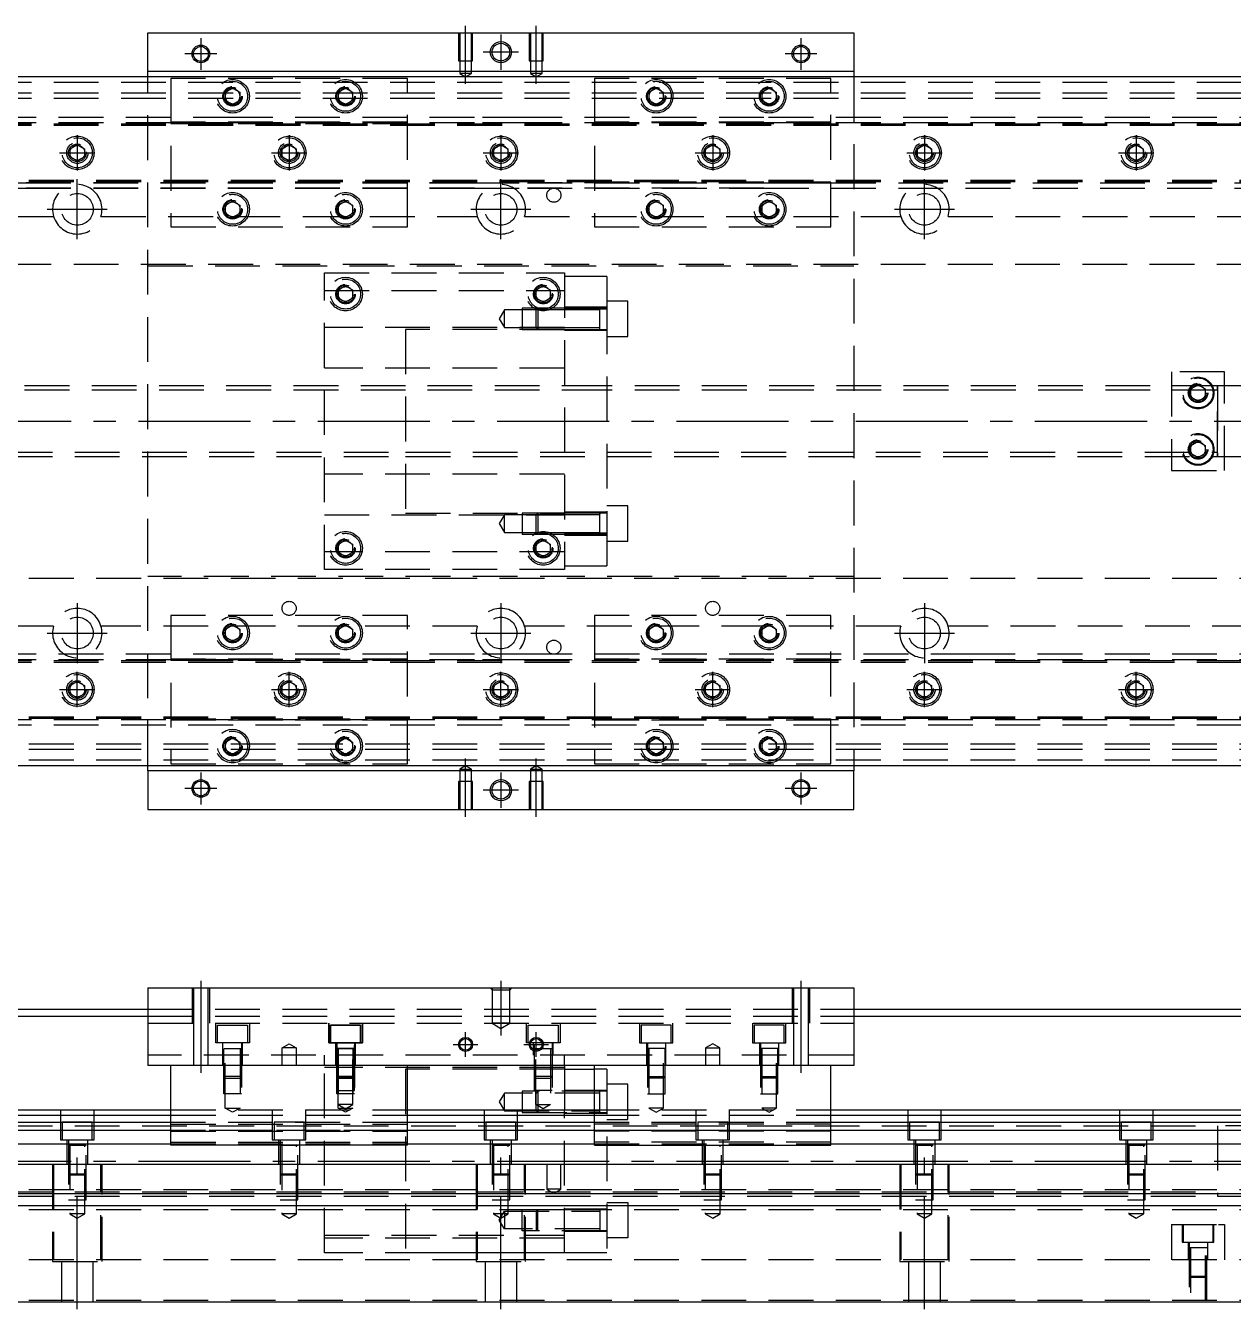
# Model space of a CAD drawing. Extents: x -29 to 759, y -289 to 112.
# Drawn here: x 142.4 to 484.5, y -251.5 to 112 of the extents above; entities that cross this region are included whole.
import ezdxf

# ---------------------------------------------------------------- set-up
doc = ezdxf.new("R2010")
doc.units = 0
doc.linetypes.add('CENTER', pattern=[50.8, 31.75, -6.35, 6.35, -6.35])
doc.linetypes.add('DASHED', pattern=[19.05, 12.7, -6.35])
doc.layers.get('0').update_dxf_attribs({"linetype": 'CONTINUOUS'})
doc.layers.add('CENTER', color=1, linetype='CENTER')

msp = doc.modelspace()

# ---------------------------------------------------------------- linework, layer by layer
at = {"color": 7, "linetype": 'CONTINUOUS'}
for p, q in [((177, 99), (177, 110)), ((177, 110), (377, 110)), ((377, 110), (377, 99)), ((377, 99), (177, 99)), ((177, 97.5), (177, 99)), ((377, 99), (377, 97.5)), ((551, 97.5), (3, 97.5)), ((3, -97.5), (551, -97.5)), ((177, -99), (177, -97.5)), ((377, -97.5), (377, -99)), ((177, -99), (177, -110)), ((377, -99), (177, -99)), ((377, -110), (377, -99)), ((177, -110), (377, -110)), ((177, -160.49), (177, -182.49)), ((177, -160.49), (377, -160.49)), ((377, -160.49), (377, -182.49)), ((3, -166.49), (177, -166.49)), ((377, -166.49), (551, -166.49)), ((11, -168.49), (177, -168.49)), ((377, -168.49), (543, -168.49)), ((377, -182.49), (177, -182.49)), ((183.5, -204.99), (183.5, -182.49)), ((250.5, -204.99), (250.5, -182.49)), ((295, -182.49), (295, -194.99)), ((295, -183.49), (303.5, -183.49)), ((303.5, -204.99), (303.5, -182.49)), ((370.5, -204.99), (370.5, -182.49)), ((17, -194.99), (183.5, -194.99)), ((250.5, -194.99), (303.5, -194.99)), ((370.5, -194.99), (537, -194.99)), ((17, -196.529608), (183.5, -196.529608)), ((183.5, -198.61154), (17, -198.61154)), ((250.5, -196.529608), (303.5, -196.529608)), ((303.5, -198.61154), (250.5, -198.61154)), ((370.5, -196.529608), (537, -196.529608)), ((537, -198.61154), (370.5, -198.61154)), ((183.5, -200.826666), (17, -200.826666)), ((303.5, -200.826666), (250.5, -200.826666)), ((537, -200.826666), (370.5, -200.826666)), ((17, -204.671934), (183.5, -204.671934)), ((250.5, -204.99), (183.5, -204.99)), ((250.5, -204.671934), (303.5, -204.671934)), ((303.5, -204.99), (370.5, -204.99)), ((370.5, -204.671934), (537, -204.671934)), ((537, -210.49), (17, -210.49)), ((537, -218.79), (17, -218.79)), ((537, -222.19), (17, -222.19)), ((537, -249.49), (17, -249.49))]:
    msp.add_line(p, q, dxfattribs=at)
at = {"color": 3, "linetype": 'DASHED'}
for p, q in [((265.000006, 110), (265.000006, 102)), ((265.35, 110), (265.35, 102)), ((268.65, 102), (268.65, 110)), ((268.999994, 102), (268.999994, 110)), ((285.000006, 110), (285.000006, 102)), ((285.35, 110), (285.35, 102)), ((288.65, 102), (288.65, 110)), ((288.999994, 102), (288.999994, 110)), ((265.000006, 102), (268.999994, 102)), ((265.35, 102), (265.35, 98.5)), ((268.65, 98.5), (268.65, 102)), ((285.000006, 102), (288.999994, 102)), ((285.35, 102), (285.35, 98.5)), ((288.65, 98.5), (288.65, 102)), ((268.65, 98.5), (265.35, 98.5)), ((265.35, 98.5), (267, 97.547372)), ((267, 97.547372), (268.65, 98.5)), ((288.65, 98.5), (285.35, 98.5)), ((285.35, 98.5), (287, 97.547372)), ((287, 97.547372), (288.65, 98.5)), ((17, 96), (537, 96)), ((177, -97.5), (177, 97.5)), ((250.5, 97), (183.5, 97)), ((183.5, 97), (183.5, 55)), ((250.5, 55), (250.5, 97)), ((370.5, 97), (303.5, 97)), ((303.5, 97), (303.5, 55)), ((370.5, 55), (370.5, 97)), ((377, 97.5), (377, -97.5)), ((17, 93), (537, 93)), ((17, 91.5), (537, 91.5)), ((198.5, 92), (198.512884, 92.253488)), ((199, 93.1547), (201, 94.309402)), ((199, 90.8453), (199, 93.1547)), ((201, 94.309402), (203, 93.1547)), ((203, 93.1547), (203, 90.8453)), ((230.5, 92), (230.518502, 92.303588)), ((231, 93.1547), (233, 94.309402)), ((231, 90.8453), (231, 93.1547)), ((233, 94.309402), (235, 93.1547)), ((235, 93.1547), (235, 90.8453)), ((319, 93.1547), (321, 94.309402)), ((319, 90.8453), (319, 93.1547)), ((321, 94.309402), (323, 93.1547)), ((323, 93.1547), (323, 90.8453)), ((323.483582, 92.286038), (323.5, 92)), ((351, 93.1547), (353, 94.309402)), ((351, 90.8453), (351, 93.1547)), ((353, 94.309402), (355, 93.1547)), ((355, 93.1547), (355, 90.8453)), ((355.483582, 92.286038), (355.5, 92)), ((201, 89.690598), (199, 90.8453)), ((203, 90.8453), (201, 89.690598)), ((233, 89.690598), (231, 90.8453)), ((235, 90.8453), (233, 89.690598)), ((321, 89.690598), (319, 90.8453)), ((323, 90.8453), (321, 89.690598)), ((353, 89.690598), (351, 90.8453)), ((355, 90.8453), (353, 89.690598)), ((202.5, 86), (17, 86)), ((202.5, 84.460392), (17, 84.460392)), ((17, 84.204452), (537, 84.204452)), ((17, 84.2), (537, 84.2)), ((17, 83.8), (537, 83.8)), ((250.5, 84.643014), (183.5, 84.643014)), ((183.5, 84.6), (250.5, 84.6)), ((183.5, 84.3), (250.5, 84.3)), ((269.5, 86), (202.5, 86)), ((269.5, 86), (202.5, 86)), ((269.5, 84.460392), (202.5, 84.460392)), ((269.5, 84.460392), (202.5, 84.460392)), ((284.5, 86), (269.5, 86)), ((284.5, 84.460392), (269.5, 84.460392)), ((351.5, 86), (284.5, 86)), ((351.5, 86), (284.5, 86)), ((351.5, 84.460392), (284.5, 84.460392)), ((351.5, 84.460392), (284.5, 84.460392)), ((370.5, 84.643014), (303.5, 84.643014)), ((303.5, 84.6), (370.5, 84.6)), ((303.5, 84.3), (370.5, 84.3)), ((537, 86), (351.5, 86)), ((537, 84.460392), (351.5, 84.460392)), ((155, 77.1547), (157, 78.309402)), ((155, 74.8453), (155, 77.1547)), ((157, 78.309402), (159, 77.1547)), ((159, 77.1547), (159, 74.8453)), ((215, 77.1547), (217, 78.309402)), ((215, 74.8453), (215, 77.1547)), ((217, 78.309402), (219, 77.1547)), ((219, 77.1547), (219, 74.8453)), ((275, 77.1547), (277, 78.309402)), ((275, 74.8453), (275, 77.1547)), ((277, 78.309402), (279, 77.1547)), ((279, 77.1547), (279, 74.8453)), ((335, 77.1547), (337, 78.309402)), ((335, 74.8453), (335, 77.1547)), ((337, 78.309402), (339, 77.1547)), ((339, 77.1547), (339, 74.8453)), ((395, 77.1547), (397, 78.309402)), ((395, 74.8453), (395, 77.1547)), ((397, 78.309402), (399, 77.1547)), ((399, 77.1547), (399, 74.8453)), ((455, 77.1547), (457, 78.309402)), ((455, 74.8453), (455, 77.1547)), ((457, 78.309402), (459, 77.1547)), ((459, 77.1547), (459, 74.8453)), ((157, 73.690598), (155, 74.8453)), ((159, 74.8453), (157, 73.690598)), ((159.483582, 76.286038), (159.5, 76)), ((217, 73.690598), (215, 74.8453)), ((219, 74.8453), (217, 73.690598)), ((219.483582, 76.286038), (219.5, 76)), ((277, 73.690598), (275, 74.8453)), ((279, 74.8453), (277, 73.690598)), ((279.483582, 76.286038), (279.5, 76)), ((334.5, 76), (334.512884, 76.253488)), ((337, 73.690598), (335, 74.8453)), ((339, 74.8453), (337, 73.690598)), ((394.5, 76), (394.512884, 76.253488)), ((397, 73.690598), (395, 74.8453)), ((399, 74.8453), (397, 73.690598)), ((457, 73.690598), (455, 74.8453)), ((459, 74.8453), (457, 73.690598)), ((459.483582, 76.286038), (459.5, 76)), ((537, 68.2), (17, 68.2)), ((537, 67.8), (17, 67.8)), ((537, 67.795548), (17, 67.795548)), ((17, 67.539608), (142.5, 67.539608)), ((17, 66), (142.5, 66)), ((269.5, 67.539608), (142.5, 67.539608)), ((142.5, 67.539608), (269.5, 67.539608)), ((269.5, 66), (142.5, 66)), ((142.5, 66), (269.5, 66)), ((250.5, 67.7), (183.5, 67.7)), ((250.5, 67.4), (183.5, 67.4)), ((250.5, 67.356986), (183.5, 67.356986)), ((269.5, 67.539608), (284.5, 67.539608)), ((269.5, 66), (284.5, 66)), ((351.5, 67.539608), (284.5, 67.539608)), ((284.5, 67.539608), (351.5, 67.539608)), ((351.5, 66), (284.5, 66)), ((284.5, 66), (351.5, 66)), ((370.5, 67.7), (303.5, 67.7)), ((370.5, 67.4), (303.5, 67.4)), ((370.5, 67.356986), (303.5, 67.356986)), ((351.5, 67.539608), (537, 67.539608)), ((351.5, 66), (537, 66)), ((199, 61.1547), (201, 62.309402)), ((201, 62.309402), (203, 61.1547)), ((231, 61.1547), (233, 62.309402)), ((233, 62.309402), (235, 61.1547)), ((319, 61.1547), (321, 62.309402)), ((321, 62.309402), (323, 61.1547)), ((351, 61.1547), (353, 62.309402)), ((353, 62.309402), (355, 61.1547)), ((199, 58.8453), (199, 61.1547)), ((201, 57.690598), (199, 58.8453)), ((203, 58.8453), (201, 57.690598)), ((203, 61.1547), (203, 58.8453)), ((203.483582, 60.286038), (203.5, 60)), ((231, 58.8453), (231, 61.1547)), ((233, 57.690598), (231, 58.8453)), ((235, 58.8453), (233, 57.690598)), ((235, 61.1547), (235, 58.8453)), ((235.483582, 60.286038), (235.5, 60)), ((319, 58.8453), (319, 61.1547)), ((321, 57.690598), (319, 58.8453)), ((323, 58.8453), (321, 57.690598)), ((323, 61.1547), (323, 58.8453)), ((323.483582, 60.286038), (323.5, 60)), ((351, 58.8453), (351, 61.1547)), ((353, 57.690598), (351, 58.8453)), ((355, 58.8453), (353, 57.690598)), ((355, 61.1547), (355, 58.8453)), ((355.483582, 60.286038), (355.5, 60)), ((43.708204, 58), (150.291796, 58)), ((163.708204, 58), (270.291796, 58)), ((183.5, 55), (250.5, 55)), ((283.708204, 58), (390.291796, 58)), ((303.5, 55), (370.5, 55)), ((403.708204, 58), (510.291796, 58)), ((22.640312, 44.5), (537, 44.5)), ((177, 44), (377, 44)), ((227, 42), (295, 42)), ((227, -42), (227, 42)), ((295, 42), (295, -42)), ((307, 41), (295, 41)), ((307, 41), (307, 31.701734)), ((227, 37), (295, 37)), ((231, 37.1547), (233, 38.309402)), ((231, 34.8453), (231, 37.1547)), ((233, 38.309402), (235, 37.1547)), ((235, 37.1547), (235, 34.8453)), ((287, 37.1547), (289, 38.309402)), ((287, 34.8453), (287, 37.1547)), ((289, 38.309402), (291, 37.1547)), ((291, 37.1547), (291, 34.8453)), ((230.5, 36), (230.512884, 36.253488)), ((233, 33.690598), (231, 34.8453)), ((235, 34.8453), (233, 33.690598)), ((289, 33.690598), (287, 34.8453)), ((291, 34.8453), (289, 33.690598)), ((291.483582, 36.286038), (291.5, 36)), ((313, 34.011852), (307, 34.011852)), ((313, 24.011852), (313, 34.011852)), ((278, 31.511852), (276.556624, 29.011852)), ((278, 26.511852), (278, 31.511852)), ((283, 31.511852), (278, 31.511852)), ((283, 32.011846), (283, 26.011856)), ((287.49998, 32.011846), (283, 32.011846)), ((286.99998, 31.511852), (283, 31.511852)), ((287.5, 32.011852), (287, 31.511852)), ((287, 26.511852), (287, 31.511852)), ((295, 31.511852), (287, 31.511852)), ((295, 31.511852), (287, 31.511852)), ((287.5, 32.011852), (287.5, 26.011852)), ((295, 32.011852), (287.5, 32.011852)), ((295, 32.011846), (287.5, 32.011846)), ((307, 32.261852), (295, 32.261852)), ((307, 31.701734), (295, 31.701734)), ((305.005, 32.011852), (295.00002, 32.011852)), ((305, 31.511852), (295.00002, 31.511852)), ((307, 32.011852), (304.995, 32.011852)), ((305, 26.011846), (305, 32.011856)), ((307, 31.701734), (307, -31.701734)), ((295, 26.5), (227, 26.5)), ((250, 26), (250, -26)), ((295, 26), (250, 26)), ((276.556624, 29.011852), (278, 26.511852)), ((278, 26.511852), (283, 26.511852)), ((283, 26.511852), (286.99998, 26.511852)), ((283, 26.011856), (287.49998, 26.011856)), ((287, 26.511852), (295, 26.511852)), ((287, 26.511852), (295, 26.511852)), ((287, 26.511852), (287.5, 26.011852)), ((287.5, 26.011856), (295, 26.011856)), ((287.5, 26.011852), (295, 26.011852)), ((295, 25.761852), (307, 25.761852)), ((295.00002, 26.511852), (305, 26.511852)), ((295.00002, 26.011852), (305.005, 26.011852)), ((304.995, 26.011852), (307, 26.011852)), ((307, 24.011852), (313, 24.011852)), ((295, 15), (227, 15)), ((482, 14), (467, 14)), ((467, 14), (467, -14)), ((482, -14), (482, 14)), ((249.99998, 10), (42, 10)), ((249.99998, 8.75), (42, 8.75)), ((307, 10), (250, 10)), ((307, 9.999994), (250, 9.999994)), ((307, 8.75), (250, 8.75)), ((307, 8.75), (250, 8.75)), ((480.005, 10), (307.00002, 10)), ((480, 8.75), (307.00002, 8.75)), ((472, 8), (472.018502, 8.303588)), ((472.5, 9.1547), (474.5, 10.309402)), ((472.5, 6.8453), (472.5, 9.1547)), ((474.5, 10.309402), (476.5, 9.1547)), ((476.5, 9.1547), (476.5, 6.8453)), ((489, 10), (479.995, 10)), ((480, 10.000006), (480, -10.000006)), ((480, 10.000006), (480, -10.000006)), ((480, -10), (480, 10)), ((480, 10), (480, 8.95213)), ((474.5, 5.690598), (472.5, 6.8453)), ((476.5, 6.8453), (474.5, 5.690598)), ((472.5, -6.8453), (474.5, -5.690598)), ((472.5, -9.1547), (472.5, -6.8453)), ((474.5, -5.690598), (476.5, -6.8453)), ((476.5, -6.8453), (476.5, -9.1547)), ((42, -8.75), (249.99998, -8.75)), ((42, -10), (249.99998, -10)), ((250, -8.75), (307, -8.75)), ((250, -8.75), (307, -8.75)), ((250, -9.999994), (307, -9.999994)), ((250, -10), (307, -10)), ((307.00002, -8.75), (480, -8.75)), ((307.00002, -10), (480.005, -10)), ((472, -8), (472.018502, -7.696412)), ((474.5, -10.309402), (472.5, -9.1547)), ((476.5, -9.1547), (474.5, -10.309402)), ((479.995, -10), (489, -10)), ((480, -8.95261), (480, -10)), ((467, -14), (482, -14)), ((295, -15), (227, -15)), ((313, -24.011852), (307, -24.011852)), ((313, -34.011852), (313, -24.011852)), ((227, -26.5), (295, -26.5)), ((250, -26), (295, -26)), ((278, -26.511852), (276.556624, -29.011852)), ((276.556624, -29.011852), (278, -31.511852)), ((278, -31.511852), (278, -26.511852)), ((283, -26.511852), (278, -26.511852)), ((283, -26.011856), (283, -32.011846)), ((287.49998, -26.011856), (283, -26.011856)), ((286.99998, -26.511852), (283, -26.511852)), ((287.5, -26.011852), (287, -26.511852)), ((287, -31.511852), (287, -26.511852)), ((295, -26.511852), (287, -26.511852)), ((295, -26.511852), (287, -26.511852)), ((287.5, -26.011852), (287.5, -32.011852)), ((295, -26.011852), (287.5, -26.011852)), ((295, -26.011856), (287.5, -26.011856)), ((307, -25.761852), (295, -25.761852)), ((305.005, -26.011852), (295.00002, -26.011852)), ((305, -26.511852), (295.00002, -26.511852)), ((307, -26.011852), (304.995, -26.011852)), ((305, -32.010828), (305, -26.011846)), ((305, -26.361648), (305, -26.011852)), ((305, -26.011852), (305, -26.361648)), ((305, -31.662054), (305, -26.361648)), ((278, -31.511852), (283, -31.511852)), ((283, -31.511852), (286.99998, -31.511852)), ((283, -32.011846), (287.49998, -32.011846)), ((287, -31.511852), (295, -31.511852)), ((287, -31.511852), (295, -31.511852)), ((287, -31.511852), (287.5, -32.011852)), ((287.5, -32.011846), (295, -32.011846)), ((287.5, -32.011852), (295, -32.011852)), ((307, -31.701734), (295, -31.701734)), ((307, -31.701734), (295, -31.701734)), ((295, -32.261852), (307, -32.261852)), ((295.00002, -31.511852), (305, -31.511852)), ((295.00002, -32.011852), (305.005, -32.011852)), ((304.995, -32.011852), (307, -32.011852)), ((305, -32.011852), (305, -31.662054)), ((305, -31.662054), (305, -32.011852)), ((305, -32.011856), (305, -32.010828)), ((307, -31.701734), (307, -41)), ((231, -34.8453), (233, -33.690598)), ((231, -37.1547), (231, -34.8453)), ((233, -33.690598), (235, -34.8453)), ((235, -34.8453), (235, -37.1547)), ((235.483582, -35.713962), (235.5, -36)), ((287, -34.8453), (289, -33.690598)), ((287, -37.1547), (287, -34.8453)), ((289, -33.690598), (291, -34.8453)), ((291, -34.8453), (291, -37.1547)), ((291.483582, -35.713962), (291.5, -36)), ((307, -34.011852), (313, -34.011852)), ((295, -37), (227, -37)), ((233, -38.309402), (231, -37.1547)), ((235, -37.1547), (233, -38.309402)), ((289, -38.309402), (287, -37.1547)), ((291, -37.1547), (289, -38.309402)), ((295, -42), (227, -42)), ((295, -41), (307, -41)), ((537, -44.5), (22.640312, -44.5)), ((377, -44), (177, -44)), ((150.291796, -58), (43.708204, -58)), ((270.291796, -58), (163.708204, -58)), ((183.5, -55), (183.5, -97)), ((250.5, -55), (183.5, -55)), ((199, -58.8453), (201, -57.690598)), ((201, -57.690598), (203, -58.8453)), ((231, -58.8453), (233, -57.690598)), ((233, -57.690598), (235, -58.8453)), ((250.5, -97), (250.5, -55)), ((390.291796, -58), (283.708204, -58)), ((370.5, -55), (303.5, -55)), ((303.5, -55), (303.5, -97)), ((319, -58.8453), (321, -57.690598)), ((321, -57.690598), (323, -58.8453)), ((351, -58.8453), (353, -57.690598)), ((353, -57.690598), (355, -58.8453)), ((370.5, -97), (370.5, -55)), ((510.291796, -58), (403.708204, -58)), ((198.5, -60), (198.512884, -59.746512)), ((199, -61.1547), (199, -58.8453)), ((201, -62.309402), (199, -61.1547)), ((203, -61.1547), (201, -62.309402)), ((203, -58.8453), (203, -61.1547)), ((231, -61.1547), (231, -58.8453)), ((233, -62.309402), (231, -61.1547)), ((235, -61.1547), (233, -62.309402)), ((235, -58.8453), (235, -61.1547)), ((235.483582, -59.713962), (235.5, -60)), ((319, -61.1547), (319, -58.8453)), ((321, -62.309402), (319, -61.1547)), ((323, -61.1547), (321, -62.309402)), ((323, -58.8453), (323, -61.1547)), ((323.483582, -59.713962), (323.5, -60)), ((350.5, -60), (350.512884, -59.746512)), ((351, -61.1547), (351, -58.8453)), ((353, -62.309402), (351, -61.1547)), ((355, -61.1547), (353, -62.309402)), ((355, -58.8453), (355, -61.1547)), ((202.5, -66), (17, -66)), ((202.5, -67.539608), (17, -67.539608)), ((17, -67.795548), (537, -67.795548)), ((17, -67.8), (537, -67.8)), ((17, -68.2), (537, -68.2)), ((250.5, -67.356986), (183.5, -67.356986)), ((183.5, -67.4), (250.5, -67.4)), ((183.5, -67.7), (250.5, -67.7)), ((269.5, -66), (202.5, -66)), ((269.5, -66), (202.5, -66)), ((269.5, -67.539608), (202.5, -67.539608)), ((269.5, -67.539608), (202.5, -67.539608)), ((284.5, -66), (269.5, -66)), ((284.5, -67.539608), (269.5, -67.539608)), ((411.5, -66), (284.5, -66)), ((411.5, -66), (284.5, -66)), ((411.5, -67.539608), (284.5, -67.539608)), ((411.5, -67.539608), (284.5, -67.539608)), ((370.5, -67.356986), (303.5, -67.356986)), ((303.5, -67.4), (370.5, -67.4)), ((303.5, -67.7), (370.5, -67.7)), ((537, -66), (411.5, -66)), ((537, -67.539608), (411.5, -67.539608)), ((154.5, -76), (154.512884, -75.746512)), ((155, -74.8453), (157, -73.690598)), ((155, -77.1547), (155, -74.8453)), ((157, -73.690598), (159, -74.8453)), ((159, -74.8453), (159, -77.1547)), ((215, -74.8453), (217, -73.690598)), ((215, -77.1547), (215, -74.8453)), ((217, -73.690598), (219, -74.8453)), ((219, -74.8453), (219, -77.1547)), ((219.483582, -75.713962), (219.5, -76)), ((274.5, -76), (274.518502, -75.696412)), ((275, -74.8453), (277, -73.690598)), ((275, -77.1547), (275, -74.8453)), ((277, -73.690598), (279, -74.8453)), ((279, -74.8453), (279, -77.1547)), ((335, -74.8453), (337, -73.690598)), ((335, -77.1547), (335, -74.8453)), ((337, -73.690598), (339, -74.8453)), ((339, -74.8453), (339, -77.1547)), ((339.483582, -75.713962), (339.5, -76)), ((395, -74.8453), (397, -73.690598)), ((395, -77.1547), (395, -74.8453)), ((397, -73.690598), (399, -74.8453)), ((399, -74.8453), (399, -77.1547)), ((399.483582, -75.713962), (399.5, -76)), ((454.5, -76), (454.518502, -75.696412)), ((455, -74.8453), (457, -73.690598)), ((455, -77.1547), (455, -74.8453)), ((457, -73.690598), (459, -74.8453)), ((459, -74.8453), (459, -77.1547)), ((157, -78.309402), (155, -77.1547)), ((159, -77.1547), (157, -78.309402)), ((217, -78.309402), (215, -77.1547)), ((219, -77.1547), (217, -78.309402)), ((277, -78.309402), (275, -77.1547)), ((279, -77.1547), (277, -78.309402)), ((337, -78.309402), (335, -77.1547)), ((339, -77.1547), (337, -78.309402)), ((397, -78.309402), (395, -77.1547)), ((399, -77.1547), (397, -78.309402)), ((457, -78.309402), (455, -77.1547)), ((459, -77.1547), (457, -78.309402)), ((537, -83.8), (17, -83.8)), ((537, -84.2), (17, -84.2)), ((537, -84.204452), (17, -84.204452)), ((17, -84.460392), (537, -84.460392)), ((17, -86), (537, -86)), ((183.5, -84.3), (250.5, -84.3)), ((183.5, -84.6), (250.5, -84.6)), ((250.5, -84.643014), (183.5, -84.643014)), ((303.5, -84.3), (370.5, -84.3)), ((303.5, -84.6), (370.5, -84.6)), ((370.5, -84.643014), (303.5, -84.643014)), ((199, -90.8453), (201, -89.690598)), ((199, -93.1547), (199, -90.8453)), ((201, -89.690598), (203, -90.8453)), ((203, -90.8453), (203, -93.1547)), ((231, -90.8453), (233, -89.690598)), ((231, -93.1547), (231, -90.8453)), ((233, -89.690598), (235, -90.8453)), ((235, -90.8453), (235, -93.1547)), ((319, -90.8453), (321, -89.690598)), ((319, -93.1547), (319, -90.8453)), ((321, -89.690598), (323, -90.8453)), ((323, -90.8453), (323, -93.1547)), ((351, -90.8453), (353, -89.690598)), ((351, -93.1547), (351, -90.8453)), ((353, -89.690598), (355, -90.8453)), ((355, -90.8453), (355, -93.1547)), ((537, -91.5), (17, -91.5)), ((537, -93), (17, -93)), ((201, -94.309402), (199, -93.1547)), ((203, -93.1547), (201, -94.309402)), ((203.483582, -91.713962), (203.5, -92)), ((233, -94.309402), (231, -93.1547)), ((235, -93.1547), (233, -94.309402)), ((235.483582, -91.713962), (235.5, -92)), ((318.5, -92), (318.518502, -91.696412)), ((321, -94.309402), (319, -93.1547)), ((323, -93.1547), (321, -94.309402)), ((350.5, -92), (350.512884, -91.746512)), ((353, -94.309402), (351, -93.1547)), ((355, -93.1547), (353, -94.309402)), ((537, -96), (17, -96)), ((183.5, -97), (250.5, -97)), ((267, -97.547372), (265.35, -98.5)), ((268.65, -98.5), (267, -97.547372)), ((287, -97.547372), (285.35, -98.5)), ((288.65, -98.5), (287, -97.547372)), ((303.5, -97), (370.5, -97)), ((265.35, -98.5), (267, -98.5)), ((265.35, -98.5), (265.35, -102)), ((267, -98.5), (268.65, -98.5)), ((268.65, -102), (268.65, -98.5)), ((285.35, -98.5), (287, -98.5)), ((285.35, -98.5), (285.35, -102)), ((287, -98.5), (288.65, -98.5)), ((288.65, -102), (288.65, -98.5)), ((268.999994, -102), (265.000006, -102)), ((265.000006, -102), (265.000006, -110)), ((265.35, -102), (265.35, -110)), ((268.65, -110), (268.65, -102)), ((268.999994, -110), (268.999994, -102)), ((288.999994, -102), (285.000006, -102)), ((285.000006, -102), (285.000006, -110)), ((285.35, -102), (285.35, -110)), ((288.65, -110), (288.65, -102)), ((288.999994, -110), (288.999994, -102)), ((189.500006, -160.49), (189.500006, -170.49)), ((189.9, -160.49), (189.9, -170.49)), ((194.1, -170.49), (194.1, -160.49)), ((194.499994, -170.49), (194.499994, -160.49)), ((274, -160.49), (274.5, -160.99)), ((274.5, -160.49), (274.5, -170.49)), ((274.5, -160.99), (279.5, -160.99)), ((279.5, -170.49), (279.5, -160.49)), ((280, -160.49), (279.5, -160.99)), ((359.500006, -160.49), (359.500006, -170.49)), ((359.9, -160.49), (359.9, -170.49)), ((364.1, -170.49), (364.1, -160.49)), ((364.499994, -170.49), (364.499994, -160.49)), ((177, -166.49), (377, -166.49)), ((177, -168.49), (377, -168.49)), ((177, -170.49), (377, -170.49)), ((189.9, -170.49), (189.9, -182.49)), ((194.1, -182.49), (194.1, -170.49)), ((196.25, -175.99), (196.25, -170.49)), ((205.75, -170.49), (205.75, -175.99)), ((228.25, -170.49), (228.25, -175.99)), ((228.25, -175.99), (228.25, -170.49)), ((237.75, -175.99), (237.75, -170.49)), ((237.75, -170.49), (237.75, -175.99)), ((279.5, -170.49), (274.5, -170.49)), ((274.5, -170.49), (277, -171.933376)), ((277, -171.933376), (279.5, -170.49)), ((284.25, -175.99), (284.25, -170.49)), ((293.75, -170.49), (293.75, -175.99)), ((316.25, -170.49), (316.25, -175.99)), ((325.75, -175.99), (325.75, -170.49)), ((348.25, -170.49), (348.25, -175.99)), ((357.75, -175.99), (357.75, -170.49)), ((359.9, -170.49), (359.9, -182.49)), ((364.1, -182.49), (364.1, -170.49)), ((196.75, -170.99), (205.25, -170.99)), ((196.75, -175.99), (196.75, -170.99)), ((205.25, -170.99), (205.25, -175.99)), ((237.25, -170.99), (228.75, -170.99)), ((228.75, -170.99), (228.75, -175.99)), ((228.75, -170.99), (237.25, -170.99)), ((228.75, -175.99), (228.75, -170.99)), ((237.25, -175.99), (237.25, -170.99)), ((237.25, -170.99), (237.25, -175.99)), ((284.75, -170.99), (293.25, -170.99)), ((284.75, -175.99), (284.75, -170.99)), ((293.25, -170.99), (293.25, -175.99)), ((325.25, -170.99), (316.75, -170.99)), ((316.75, -170.99), (316.75, -175.99)), ((325.25, -175.99), (325.25, -170.99)), ((357.25, -170.99), (348.75, -170.99)), ((348.75, -170.99), (348.75, -175.99)), ((357.25, -175.99), (357.25, -170.99)), ((205.75, -175.99), (196.25, -175.99)), ((198.25, -182.49), (198.25, -175.99)), ((198.499994, -177.59), (203.500006, -177.59)), ((198.500006, -190.49), (198.500006, -175.99)), ((198.9, -194.49), (198.9, -177.59)), ((203.1, -177.59), (203.1, -194.49)), ((203.499994, -175.99), (203.499994, -190.49)), ((203.75, -175.99), (203.75, -182.49)), ((215, -177.49), (217, -176.3353)), ((217, -177.49), (215, -177.49)), ((215, -182.49), (215, -177.49)), ((217, -176.3353), (219, -177.49)), ((219, -177.49), (217, -177.49)), ((219, -177.49), (219, -182.49)), ((228.25, -175.99), (237.75, -175.99)), ((237.75, -175.99), (228.25, -175.99)), ((230.25, -175.99), (230.25, -179.49)), ((230.25, -182.49), (230.25, -175.99)), ((235.500006, -177.59), (230.499994, -177.59)), ((235.500006, -177.59), (230.499994, -177.59)), ((230.499994, -177.59), (235.500006, -177.59)), ((230.500006, -175.99), (230.500006, -189.49)), ((230.500006, -190.49), (230.500006, -175.99)), ((230.9, -177.59), (230.9, -193.49)), ((230.9, -194.49), (230.9, -177.59)), ((235.1, -193.49), (235.1, -177.59)), ((235.1, -177.59), (235.1, -194.49)), ((235.499994, -189.49), (235.499994, -175.99)), ((235.499994, -175.99), (235.499994, -190.49)), ((235.75, -179.49), (235.75, -175.99)), ((235.75, -175.99), (235.75, -182.49)), ((293.75, -175.99), (284.25, -175.99)), ((286.25, -179.49), (286.25, -175.99)), ((286.499994, -177.59), (291.500006, -177.59)), ((286.499994, -177.59), (291.500006, -177.59)), ((286.500006, -189.49), (286.500006, -175.99)), ((286.9, -193.49), (286.9, -177.59)), ((291.1, -177.59), (291.1, -193.49)), ((291.499994, -175.99), (291.499994, -189.49)), ((291.75, -175.99), (291.75, -179.49)), ((316.25, -175.99), (325.75, -175.99)), ((318.25, -175.99), (318.25, -182.49)), ((323.500006, -177.59), (318.499994, -177.59)), ((318.500006, -175.99), (318.500006, -190.49)), ((318.9, -177.59), (318.9, -194.49)), ((323.1, -194.49), (323.1, -177.59)), ((323.499994, -190.49), (323.499994, -175.99)), ((323.75, -182.49), (323.75, -175.99)), ((337, -176.3353), (335, -177.49)), ((335, -177.49), (337, -177.49)), ((335, -177.49), (335, -182.49)), ((339, -177.49), (337, -176.3353)), ((337, -177.49), (339, -177.49)), ((339, -182.49), (339, -177.49)), ((348.25, -175.99), (357.75, -175.99)), ((350.25, -175.99), (350.25, -182.49)), ((355.500006, -177.59), (350.499994, -177.59)), ((350.500006, -175.99), (350.500006, -190.49)), ((350.9, -177.59), (350.9, -194.49)), ((355.1, -194.49), (355.1, -177.59)), ((355.499994, -190.49), (355.499994, -175.99)), ((355.75, -182.49), (355.75, -175.99)), ((377, -179.49), (177, -179.49)), ((227, -182.49), (227, -179.49)), ((295, -182.49), (295, -179.49)), ((227, -235.49), (227, -182.49)), ((295, -182.99), (227, -182.99)), ((250, -183.49), (250, -235.49)), ((295, -183.49), (250, -183.49)), ((307, -183.49), (303.5, -183.49)), ((307, -183.49), (307, -235.49)), ((203.5, -185.59), (198.5, -185.59)), ((198.9, -185.99), (198.5, -185.59)), ((198.9, -185.99), (203.1, -185.99)), ((203.5, -185.59), (203.1, -185.99)), ((230.5, -185.59), (235.5, -185.59)), ((230.5, -185.59), (230.9, -185.99)), ((235.5, -185.59), (230.5, -185.59)), ((230.9, -185.99), (230.5, -185.59)), ((235.1, -185.99), (230.9, -185.99)), ((230.9, -185.99), (235.1, -185.99)), ((235.1, -185.99), (235.5, -185.59)), ((235.5, -185.59), (235.1, -185.99)), ((291.5, -185.59), (286.5, -185.59)), ((286.9, -185.99), (286.5, -185.59)), ((286.9, -185.99), (291.1, -185.99)), ((291.5, -185.59), (291.1, -185.99)), ((313, -187.74), (307, -187.74)), ((313, -197.74), (313, -187.74)), ((318.5, -185.59), (323.5, -185.59)), ((318.5, -185.59), (318.9, -185.99)), ((323.1, -185.99), (318.9, -185.99)), ((323.1, -185.99), (323.5, -185.59)), ((350.5, -185.59), (355.5, -185.59)), ((350.5, -185.59), (350.9, -185.99)), ((355.1, -185.99), (350.9, -185.99)), ((355.1, -185.99), (355.5, -185.59)), ((203.499994, -190.49), (198.500006, -190.49)), ((230.500006, -189.49), (235.499994, -189.49)), ((235.499994, -190.49), (230.500006, -190.49)), ((278, -190.24), (276.556624, -192.74)), ((278, -195.24), (278, -190.24)), ((305, -190.24), (278, -190.24)), ((283, -189.740006), (283, -195.739994)), ((307, -189.740006), (283, -189.740006)), ((291.499994, -189.49), (286.500006, -189.49)), ((287.5, -189.74), (287, -190.24)), ((287, -195.24), (287, -190.24)), ((287.5, -189.74), (287.5, -195.74)), ((307, -189.49), (295, -189.49)), ((305, -195.740006), (305, -189.739994)), ((318.500006, -190.49), (323.499994, -190.49)), ((350.500006, -190.49), (355.499994, -190.49)), ((152.25, -194.99), (152.25, -203.49)), ((161.75, -203.49), (161.75, -194.99)), ((183.5, -194.99), (250.5, -194.99)), ((198.9, -194.49), (203.1, -194.49)), ((201, -195.702436), (198.9, -194.49)), ((203.1, -194.49), (201, -195.702436)), ((212.25, -194.99), (212.25, -203.49)), ((221.75, -203.49), (221.75, -194.99)), ((235.1, -193.49), (230.9, -193.49)), ((230.9, -193.49), (233, -194.702436)), ((230.9, -194.49), (235.1, -194.49)), ((233, -195.702436), (230.9, -194.49)), ((233, -194.702436), (235.1, -193.49)), ((235.1, -194.49), (233, -195.702436)), ((272.25, -194.99), (272.25, -203.49)), ((276.556624, -192.74), (278, -195.24)), ((278, -195.24), (305, -195.24)), ((281.75, -203.49), (281.75, -194.99)), ((283, -195.739994), (307, -195.739994)), ((286.9, -193.49), (291.1, -193.49)), ((289, -194.702436), (286.9, -193.49)), ((287, -195.24), (287.5, -195.74)), ((291.1, -193.49), (289, -194.702436)), ((295, -235.49), (295, -194.99)), ((295, -195.99), (307, -195.99)), ((303.5, -194.99), (370.5, -194.99)), ((323.1, -194.49), (318.9, -194.49)), ((318.9, -194.49), (321, -195.702436)), ((321, -195.702436), (323.1, -194.49)), ((332.25, -194.99), (332.25, -203.49)), ((341.75, -203.49), (341.75, -194.99)), ((355.1, -194.49), (350.9, -194.49)), ((350.9, -194.49), (353, -195.702436)), ((353, -195.702436), (355.1, -194.49)), ((392.25, -194.99), (392.25, -203.49)), ((401.75, -203.49), (401.75, -194.99)), ((452.25, -194.99), (452.25, -203.49)), ((461.75, -203.49), (461.75, -194.99)), ((42, -199.489994), (480, -199.489994)), ((161.25, -198.49), (152.75, -198.49)), ((152.75, -198.49), (152.75, -203.49)), ((161.25, -203.49), (161.25, -198.49)), ((183.5, -196.529608), (250.5, -196.529608)), ((250.5, -198.61154), (183.5, -198.61154)), ((183.5, -199.01668), (250.5, -199.01668)), ((221.25, -198.49), (212.75, -198.49)), ((212.75, -198.49), (212.75, -203.49)), ((221.25, -203.49), (221.25, -198.49)), ((281.25, -198.49), (272.75, -198.49)), ((272.75, -198.49), (272.75, -203.49)), ((281.25, -203.49), (281.25, -198.49)), ((303.5, -196.529608), (370.5, -196.529608)), ((370.5, -198.61154), (303.5, -198.61154)), ((370.5, -199.01668), (303.5, -199.01668)), ((307, -197.74), (313, -197.74)), ((341.25, -198.49), (332.75, -198.49)), ((332.75, -198.49), (332.75, -203.49)), ((341.25, -203.49), (341.25, -198.49)), ((401.25, -198.49), (392.75, -198.49)), ((392.75, -198.49), (392.75, -203.49)), ((401.25, -203.49), (401.25, -198.49)), ((461.25, -198.49), (452.75, -198.49)), ((452.75, -198.49), (452.75, -203.49)), ((461.25, -203.49), (461.25, -198.49)), ((480, -199.49), (479.995, -199.49)), ((480, -199.489994), (480, -219.49)), ((495, -199.49), (480, -199.49)), ((480.005, -199.49), (480, -199.49)), ((480, -199.490502), (480, -199.49)), ((42, -200.739994), (480, -200.739994)), ((152.25, -203.49), (161.75, -203.49)), ((154, -203.49), (154, -210.49)), ((154.500006, -203.49), (154.500006, -220.49)), ((159.499994, -220.49), (159.499994, -203.49)), ((160, -210.49), (160, -203.49)), ((250.5, -200.826666), (183.5, -200.826666)), ((183.5, -201.07), (250.5, -201.07)), ((212.25, -203.49), (221.75, -203.49)), ((214, -203.49), (214, -210.49)), ((214.500006, -203.49), (214.500006, -220.49)), ((219.499994, -220.49), (219.499994, -203.49)), ((220, -210.49), (220, -203.49)), ((272.25, -203.49), (281.75, -203.49)), ((274, -203.49), (274, -210.49)), ((274.500006, -203.49), (274.500006, -220.49)), ((279.499994, -220.49), (279.499994, -203.49)), ((280, -210.49), (280, -203.49)), ((370.5, -200.826666), (303.5, -200.826666)), ((370.5, -201.07), (303.5, -201.07)), ((332.25, -203.49), (341.75, -203.49)), ((334, -203.49), (334, -210.49)), ((334.500006, -203.49), (334.500006, -220.49)), ((339.499994, -220.49), (339.499994, -203.49)), ((340, -210.49), (340, -203.49)), ((392.25, -203.49), (401.75, -203.49)), ((394, -203.49), (394, -210.49)), ((394.500006, -203.49), (394.500006, -220.49)), ((399.499994, -220.49), (399.499994, -203.49)), ((400, -210.49), (400, -203.49)), ((452.25, -203.49), (461.75, -203.49)), ((454, -203.49), (454, -210.49)), ((454.500006, -203.49), (454.500006, -220.49)), ((459.499994, -220.49), (459.499994, -203.49)), ((460, -210.49), (460, -203.49)), ((159.500006, -205.09), (154.499994, -205.09)), ((154.9, -205.09), (154.9, -224.49)), ((159.1, -224.49), (159.1, -205.09)), ((183.5, -204.167372), (250.5, -204.167372)), ((183.5, -204.671934), (250.5, -204.671934)), ((219.500006, -205.09), (214.499994, -205.09)), ((214.9, -205.09), (214.9, -224.49)), ((219.1, -224.49), (219.1, -205.09)), ((279.500006, -205.09), (274.499994, -205.09)), ((274.9, -205.09), (274.9, -224.49)), ((279.1, -224.49), (279.1, -205.09)), ((370.5, -204.167372), (303.5, -204.167372)), ((303.5, -204.671934), (370.5, -204.671934)), ((339.500006, -205.09), (334.499994, -205.09)), ((334.9, -205.09), (334.9, -224.49)), ((339.1, -224.49), (339.1, -205.09)), ((399.500006, -205.09), (394.499994, -205.09)), ((394.9, -205.09), (394.9, -224.49)), ((399.1, -224.49), (399.1, -205.09)), ((459.500006, -205.09), (454.499994, -205.09)), ((454.9, -205.09), (454.9, -224.49)), ((459.1, -224.49), (459.1, -205.09)), ((150, -210.49), (150, -237.99)), ((150.291796, -210.49), (150.291796, -237.49)), ((163.708204, -237.49), (163.708204, -210.49)), ((164, -237.99), (164, -210.49)), ((270, -210.49), (270, -237.99)), ((270.291796, -210.49), (270.291796, -237.49)), ((283.708204, -237.49), (283.708204, -210.49)), ((284, -237.99), (284, -210.49)), ((290, -210.49), (290, -217.49)), ((294, -217.49), (294, -210.49)), ((390, -210.49), (390, -237.99)), ((390.291796, -210.49), (390.291796, -237.49)), ((403.708204, -237.49), (403.708204, -210.49)), ((404, -237.99), (404, -210.49)), ((154.5, -213.09), (159.5, -213.09)), ((154.5, -213.09), (154.9, -213.49)), ((159.1, -213.49), (154.9, -213.49)), ((159.1, -213.49), (159.5, -213.09)), ((214.5, -213.09), (219.5, -213.09)), ((214.5, -213.09), (214.9, -213.49)), ((219.1, -213.49), (214.9, -213.49)), ((219.1, -213.49), (219.5, -213.09)), ((274.5, -213.09), (279.5, -213.09)), ((274.5, -213.09), (274.9, -213.49)), ((279.1, -213.49), (274.9, -213.49)), ((279.1, -213.49), (279.5, -213.09)), ((334.5, -213.09), (339.5, -213.09)), ((334.5, -213.09), (334.9, -213.49)), ((339.1, -213.49), (334.9, -213.49)), ((339.1, -213.49), (339.5, -213.09)), ((394.5, -213.09), (399.5, -213.09)), ((394.5, -213.09), (394.9, -213.49)), ((399.1, -213.49), (394.9, -213.49)), ((399.1, -213.49), (399.5, -213.09)), ((454.5, -213.09), (459.5, -213.09)), ((454.5, -213.09), (454.9, -213.49)), ((459.1, -213.49), (454.9, -213.49)), ((459.1, -213.49), (459.5, -213.09)), ((537, -217.64), (17, -217.64)), ((294, -217.49), (290, -217.49)), ((290, -217.49), (292, -218.6447)), ((292, -218.6447), (294, -217.49)), ((42, -218.24), (480, -218.24)), ((42, -219.49), (480, -219.49)), ((154.500006, -220.49), (159.499994, -220.49)), ((214.500006, -220.49), (219.499994, -220.49)), ((274.500006, -220.49), (279.499994, -220.49)), ((307, -221.24), (313, -221.24)), ((313, -221.24), (313, -231.24)), ((334.500006, -220.49), (339.499994, -220.49)), ((394.500006, -220.49), (399.499994, -220.49)), ((454.500006, -220.49), (459.499994, -220.49)), ((479.995, -219.49), (480, -219.49)), ((480, -219.49), (480.291796, -219.49)), ((480, -219.49), (480.005, -219.49)), ((480.291796, -219.49), (495, -219.49)), ((537, -223.34), (17, -223.34)), ((159.1, -224.49), (154.9, -224.49)), ((154.9, -224.49), (157, -225.702436)), ((157, -225.702436), (159.1, -224.49)), ((219.1, -224.49), (214.9, -224.49)), ((214.9, -224.49), (217, -225.702436)), ((217, -225.702436), (219.1, -224.49)), ((279.1, -224.49), (274.9, -224.49)), ((274.9, -224.49), (277, -225.702436)), ((276.556624, -226.24), (278, -223.74)), ((277, -225.702436), (279.1, -224.49)), ((278, -223.74), (278, -228.74)), ((278, -223.74), (305, -223.74)), ((283, -229.239994), (283, -223.240006)), ((283, -223.240006), (307, -223.240006)), ((287, -223.74), (287.5, -223.24)), ((287, -223.74), (287, -228.74)), ((287.5, -229.24), (287.5, -223.24)), ((295, -222.99), (307, -222.99)), ((305, -223.239994), (305, -229.240006)), ((339.1, -224.49), (334.9, -224.49)), ((334.9, -224.49), (337, -225.702436)), ((337, -225.702436), (339.1, -224.49)), ((399.1, -224.49), (394.9, -224.49)), ((394.9, -224.49), (397, -225.702436)), ((397, -225.702436), (399.1, -224.49)), ((459.1, -224.49), (454.9, -224.49)), ((454.9, -224.49), (457, -225.702436)), ((457, -225.702436), (459.1, -224.49)), ((278, -228.74), (276.556624, -226.24)), ((305, -228.74), (278, -228.74)), ((287.5, -229.24), (287, -228.74)), ((467, -227.49), (467, -237.49)), ((467, -227.49), (480.291796, -227.49)), ((470, -227.49), (470, -232.49)), ((470.25, -227.49), (470.25, -232.49)), ((478.75, -232.49), (478.75, -227.49)), ((479, -232.49), (479, -227.49)), ((480.291796, -227.49), (482, -227.49)), ((482, -227.49), (482, -237.49)), ((227, -230.49), (295, -230.49)), ((295, -231.336052), (227, -231.336052)), ((307, -229.239994), (283, -229.239994)), ((307, -229.49), (295, -229.49)), ((313, -231.24), (307, -231.24)), ((470, -232.49), (479, -232.49)), ((471.75, -232.49), (471.75, -237.49)), ((472.000006, -232.49), (472.000006, -248.99)), ((476.999994, -248.99), (476.999994, -232.49)), ((477.25, -237.49), (477.25, -232.49)), ((295, -235.49), (227, -235.49)), ((307, -235.49), (250, -235.49)), ((477.000006, -234.09), (471.999994, -234.09)), ((472.4, -234.09), (472.4, -248.99)), ((476.6, -248.99), (476.6, -234.09)), ((537, -237.49), (17, -237.49)), ((150, -237.99), (164, -237.99)), ((152.5, -237.99), (152.5, -249.49)), ((161.5, -249.49), (161.5, -237.99)), ((270, -237.99), (284, -237.99)), ((272.5, -237.99), (272.5, -249.49)), ((281.5, -249.49), (281.5, -237.99)), ((390, -237.99), (404, -237.99)), ((392.5, -237.99), (392.5, -249.49)), ((401.5, -249.49), (401.5, -237.99)), ((472, -242.09), (477, -242.09)), ((472, -242.09), (472.4, -242.49)), ((476.6, -242.49), (472.4, -242.49)), ((476.6, -242.49), (477, -242.09)), ((537, -248.99), (17, -248.99))]:
    msp.add_line(p, q, dxfattribs=at)
at = {"color": 3, "linetype": 'CONTINUOUS'}
for centre, radius in [((192, 104), 2.5), ((362, 104), 2.5), ((192, -104), 2.5), ((362, -104), 2.5), ((267, -176.49), 2), ((287, -176.49), 2)]:
    msp.add_circle(centre, radius, dxfattribs=at)
at = {"color": 7, "linetype": 'CONTINUOUS'}
for centre, radius in [((192, 104), 2.1), ((277, 104.5), 3), ((277, 104.5), 2.5), ((362, 104), 2.1), ((277, -104.5), 3), ((192, -104), 2.1), ((277, -104.5), 2.5), ((362, -104), 2.1), ((267, -176.49), 1.65), ((287, -176.49), 1.65)]:
    msp.add_circle(centre, radius, dxfattribs=at)
at = {"color": 3, "linetype": 'DASHED'}
for centre, radius in [((201, 92), 4.75), ((201, 92), 4.25), ((201, 92), 2.75), ((233, 92), 4.75), ((233, 92), 4.25), ((233, 92), 2.75), ((321, 92), 4.75), ((321, 92), 4.25), ((321, 92), 2.75), ((353, 92), 4.75), ((353, 92), 4.25), ((353, 92), 2.75), ((201, 92), 2.5), ((233, 92), 2.5), ((321, 92), 2.5), ((353, 92), 2.5), ((157, 76), 4.75), ((157, 76), 4.25), ((217, 76), 4.75), ((217, 76), 4.25), ((277, 76), 4.75), ((277, 76), 4.25), ((337, 76), 4.75), ((337, 76), 4.25), ((397, 76), 4.75), ((397, 76), 4.25), ((457, 76), 4.75), ((457, 76), 4.25), ((157, 76), 3), ((157, 76), 2.5), ((157, 76), 2.1), ((217, 76), 3), ((217, 76), 2.5), ((217, 76), 2.1), ((277, 76), 3), ((277, 76), 2.5), ((277, 76), 2.1), ((337, 76), 3), ((337, 76), 2.5), ((337, 76), 2.1), ((397, 76), 3), ((397, 76), 2.5), ((397, 76), 2.1), ((457, 76), 3), ((457, 76), 2.5), ((457, 76), 2.1), ((292, 64), 2), ((157, 60), 4.5), ((201, 60), 4.75), ((201, 60), 4.25), ((201, 60), 2.75), ((201, 60), 2.5), ((201, 60), 2.1), ((233, 60), 4.75), ((233, 60), 4.25), ((233, 60), 2.75), ((233, 60), 2.5), ((233, 60), 2.1), ((277, 60), 4.5), ((321, 60), 4.75), ((321, 60), 4.25), ((321, 60), 2.75), ((321, 60), 2.5), ((321, 60), 2.1), ((353, 60), 4.75), ((353, 60), 4.25), ((353, 60), 2.75), ((353, 60), 2.5), ((353, 60), 2.1), ((397, 60), 4.5), ((233, 36), 4.75), ((233, 36), 4.25), ((289, 36), 4.75), ((289, 36), 4.25), ((233, 36), 2.75), ((233, 36), 2.5), ((233, 36), 2.1), ((289, 36), 2.75), ((289, 36), 2.5), ((289, 36), 2.1), ((474.5, 8), 4.5), ((474.5, 8), 4.25), ((474.5, 8), 2.75), ((474.5, 8), 2.5), ((474.5, 8), 2.1), ((474.5, -8), 4.5), ((474.5, -8), 4.25), ((474.5, -8), 2.75), ((474.5, -8), 2.5), ((474.5, -8), 2.1), ((233, -36), 4.75), ((233, -36), 4.25), ((289, -36), 4.75), ((289, -36), 4.25), ((233, -36), 2.75), ((233, -36), 2.5), ((233, -36), 2.1), ((289, -36), 2.75), ((289, -36), 2.5), ((289, -36), 2.1), ((217, -53), 2), ((337, -53), 2), ((157, -60), 4.5), ((201, -60), 4.75), ((201, -60), 4.25), ((201, -60), 2.75), ((201, -60), 2.5), ((201, -60), 2.1), ((233, -60), 4.75), ((233, -60), 4.25), ((233, -60), 2.75), ((233, -60), 2.5), ((233, -60), 2.1), ((277, -60), 4.5), ((321, -60), 4.75), ((321, -60), 4.25), ((321, -60), 2.75), ((321, -60), 2.5), ((321, -60), 2.1), ((353, -60), 4.75), ((353, -60), 4.25), ((353, -60), 2.75), ((353, -60), 2.5), ((353, -60), 2.1), ((397, -60), 4.5), ((292, -64), 2), ((157, -76), 4.75), ((157, -76), 4.25), ((217, -76), 4.75), ((217, -76), 4.25), ((277, -76), 4.75), ((277, -76), 4.25), ((337, -76), 4.75), ((337, -76), 4.25), ((397, -76), 4.75), ((397, -76), 4.25), ((457, -76), 4.75), ((457, -76), 4.25), ((157, -76), 3), ((157, -76), 2.5), ((157, -76), 2.1), ((217, -76), 3), ((217, -76), 2.5), ((217, -76), 2.1), ((277, -76), 3), ((277, -76), 2.5), ((277, -76), 2.1), ((337, -76), 3), ((337, -76), 2.5), ((337, -76), 2.1), ((397, -76), 3), ((397, -76), 2.5), ((397, -76), 2.1), ((457, -76), 3), ((457, -76), 2.5), ((457, -76), 2.1), ((201, -92), 4.75), ((201, -92), 4.25), ((201, -92), 2.75), ((201, -92), 2.5), ((233, -92), 4.75), ((233, -92), 4.25), ((233, -92), 2.75), ((233, -92), 2.5), ((321, -92), 4.75), ((321, -92), 4.25), ((321, -92), 2.75), ((321, -92), 2.5), ((353, -92), 4.75), ((353, -92), 4.25), ((353, -92), 2.75), ((353, -92), 2.5)]:
    msp.add_circle(centre, radius, dxfattribs=at)
for centre, radius, start, end in [((201, 92), 2.1, 162.24721, 180), ((201, 92), 2.1, 180, 197.75279), ((201, 92), 2.1, 137.75279, 162.24721), ((201, 92), 2.1, 197.75279, 222.24721), ((201, 92), 2.1, 102.24721, 137.75279), ((201, 92), 2.1, 77.75279, 102.24721), ((201, 92), 2.1, 42.24721, 77.75279), ((201, 92), 2.1, 17.75279, 42.24721), ((201, 92), 2.1, 317.75279, 342.24721), ((201, 92), 2.1, 342.24721, 17.75279), ((233, 92), 2.1, 162.24721, 180), ((233, 92), 2.1, 180, 197.75279), ((233, 92), 2.1, 137.75279, 162.24721), ((233, 92), 2.1, 197.75279, 222.24721), ((233, 92), 2.1, 102.24721, 137.75279), ((233, 92), 2.1, 77.75279, 102.24721), ((233, 92), 2.1, 42.24721, 77.75279), ((233, 92), 2.1, 17.75279, 42.24721), ((233, 92), 2.1, 317.75279, 342.24721), ((233, 92), 2.1, 342.24721, 17.75279), ((321, 92), 2.1, 162.24721, 180), ((321, 92), 2.1, 180, 197.75279), ((321, 92), 2.1, 137.75279, 162.24721), ((321, 92), 2.1, 197.75279, 222.24721), ((321, 92), 2.1, 102.24721, 137.75279), ((321, 92), 2.1, 77.75279, 102.24721), ((321, 92), 2.1, 42.24721, 77.75279), ((321, 92), 2.1, 17.75279, 42.24721), ((321, 92), 2.1, 317.75279, 342.24721), ((321, 92), 2.1, 342.24721, 17.75279), ((353, 92), 2.1, 162.24721, 180), ((353, 92), 2.1, 180, 197.75279), ((353, 92), 2.1, 137.75279, 162.24721), ((353, 92), 2.1, 197.75279, 222.24721), ((353, 92), 2.1, 102.24721, 137.75279), ((353, 92), 2.1, 77.75279, 102.24721), ((353, 92), 2.1, 42.24721, 77.75279), ((353, 92), 2.1, 17.75279, 42.24721), ((353, 92), 2.1, 317.75279, 342.24721), ((353, 92), 2.1, 342.24721, 17.75279), ((201, 92), 2.1, 222.24721, 257.75279), ((201, 92), 2.1, 257.75279, 282.24721), ((201, 92), 2.1, 282.24721, 317.75279), ((233, 92), 2.1, 222.24721, 257.75279), ((233, 92), 2.1, 257.75279, 282.24721), ((233, 92), 2.1, 282.24721, 317.75279), ((321, 92), 2.1, 222.24721, 257.75279), ((321, 92), 2.1, 257.75279, 282.24721), ((321, 92), 2.1, 282.24721, 317.75279), ((353, 92), 2.1, 222.24721, 257.75279), ((353, 92), 2.1, 257.75279, 282.24721), ((353, 92), 2.1, 282.24721, 317.75279), ((157, 60), 7, 343.39845, 196.60155), ((277, 60), 7, 343.39845, 196.60155), ((397, 60), 7, 343.39845, 196.60155), ((157, 60), 7, 196.60155, 343.39845), ((277, 60), 7, 196.60155, 343.39845), ((397, 60), 7, 196.60155, 343.39845), ((157, -60), 7, 16.60155, 163.39845), ((277, -60), 7, 16.60155, 163.39845), ((397, -60), 7, 16.60155, 163.39845), ((157, -60), 7, 163.39845, 16.60155), ((277, -60), 7, 163.39845, 16.60155), ((397, -60), 7, 163.39845, 16.60155), ((201, -92), 2.1, 137.75279, 162.24721), ((201, -92), 2.1, 102.24721, 137.75279), ((201, -92), 2.1, 77.75279, 102.24721), ((201, -92), 2.1, 42.24721, 77.75279), ((201, -92), 2.1, 17.75279, 42.24721), ((233, -92), 2.1, 137.75279, 162.24721), ((233, -92), 2.1, 102.24721, 137.75279), ((233, -92), 2.1, 77.75279, 102.24721), ((233, -92), 2.1, 42.24721, 77.75279), ((233, -92), 2.1, 17.75279, 42.24721), ((321, -92), 2.1, 137.75279, 162.24721), ((321, -92), 2.1, 102.24721, 137.75279), ((321, -92), 2.1, 77.75279, 102.24721), ((321, -92), 2.1, 42.24721, 77.75279), ((321, -92), 2.1, 17.75279, 42.24721), ((353, -92), 2.1, 137.75279, 162.24721), ((353, -92), 2.1, 102.24721, 137.75279), ((353, -92), 2.1, 77.75279, 102.24721), ((353, -92), 2.1, 42.24721, 77.75279), ((353, -92), 2.1, 17.75279, 42.24721), ((201, -92), 2.1, 162.24721, 180), ((201, -92), 2.1, 180, 197.75279), ((201, -92), 2.1, 197.75279, 222.24721), ((201, -92), 2.1, 222.24721, 257.75279), ((201, -92), 2.1, 257.75279, 282.24721), ((201, -92), 2.1, 282.24721, 317.75279), ((201, -92), 2.1, 317.75279, 342.24721), ((201, -92), 2.1, 342.24721, 17.75279), ((233, -92), 2.1, 162.24721, 180), ((233, -92), 2.1, 180, 197.75279), ((233, -92), 2.1, 197.75279, 222.24721), ((233, -92), 2.1, 222.24721, 257.75279), ((233, -92), 2.1, 257.75279, 282.24721), ((233, -92), 2.1, 282.24721, 317.75279), ((233, -92), 2.1, 317.75279, 342.24721), ((233, -92), 2.1, 342.24721, 17.75279), ((321, -92), 2.1, 162.24721, 180), ((321, -92), 2.1, 180, 197.75279), ((321, -92), 2.1, 197.75279, 222.24721), ((321, -92), 2.1, 222.24721, 257.75279), ((321, -92), 2.1, 257.75279, 282.24721), ((321, -92), 2.1, 282.24721, 317.75279), ((321, -92), 2.1, 317.75279, 342.24721), ((321, -92), 2.1, 342.24721, 17.75279), ((353, -92), 2.1, 162.24721, 180), ((353, -92), 2.1, 180, 197.75279), ((353, -92), 2.1, 197.75279, 222.24721), ((353, -92), 2.1, 222.24721, 257.75279), ((353, -92), 2.1, 257.75279, 282.24721), ((353, -92), 2.1, 282.24721, 317.75279), ((353, -92), 2.1, 317.75279, 342.24721), ((353, -92), 2.1, 342.24721, 17.75279)]:
    msp.add_arc(centre, radius, start, end, dxfattribs=at)
at = {"layer": 'CENTER', "color": 1, "linetype": 'CENTER'}
for p, q in [((267, 95.547372), (267, 112)), ((277, 109.5), (277, 99.5)), ((287, 95.547372), (287, 112)), ((192, 108.5), (192, 99.5)), ((362, 108.5), (362, 99.5)), ((196.5, 104), (187.5, 104)), ((282, 104.5), (272, 104.5)), ((366.5, 104), (357.5, 104)), ((157, 81), (157, 71)), ((217, 81), (217, 71)), ((277, 81), (277, 71)), ((337, 81), (337, 71)), ((397, 81), (397, 71)), ((457, 81), (457, 71)), ((152, 76), (162, 76)), ((212, 76), (222, 76)), ((272, 76), (282, 76)), ((332, 76), (342, 76)), ((392, 76), (402, 76)), ((452, 76), (462, 76)), ((157, 51.5), (157, 68.5)), ((277, 51.5), (277, 68.5)), ((397, 51.5), (397, 68.5)), ((148.5, 60), (165.5, 60)), ((268.5, 60), (285.5, 60)), ((388.5, 60), (405.5, 60)), ((-28.891336, 0), (616.707811, 0)), ((157, -51.5), (157, -68.5)), ((277, -51.5), (277, -68.5)), ((397, -51.5), (397, -68.5)), ((148.5, -60), (165.5, -60)), ((268.5, -60), (285.5, -60)), ((388.5, -60), (405.5, -60)), ((157, -81), (157, -71)), ((217, -81), (217, -71)), ((277, -81), (277, -71)), ((337, -81), (337, -71)), ((397, -81), (397, -71)), ((457, -81), (457, -71)), ((152, -76), (162, -76)), ((212, -76), (222, -76)), ((272, -76), (282, -76)), ((332, -76), (342, -76)), ((392, -76), (402, -76)), ((452, -76), (462, -76)), ((267, -112), (267, -95.547372)), ((287, -112), (287, -95.547372)), ((192, -99.5), (192, -108.5)), ((277, -99.5), (277, -109.5)), ((362, -99.5), (362, -108.5)), ((196.5, -104), (187.5, -104)), ((282, -104.5), (272, -104.5)), ((366.5, -104), (357.5, -104)), ((192, -158.49), (192, -184.49)), ((277, -158.49), (277, -173.933376)), ((362, -158.49), (362, -184.49)), ((267, -179.99), (267, -172.99)), ((287, -179.99), (287, -172.99)), ((263.5, -176.49), (270.5, -176.49)), ((283.5, -176.49), (290.5, -176.49)), ((-28.891336, -209.49), (616.707811, -209.49)), ((157, -251.49), (157, -208.49)), ((277, -251.49), (277, -208.49)), ((397, -251.49), (397, -208.49))]:
    msp.add_line(p, q, dxfattribs=at)

doc.saveas('drawing.dxf')
